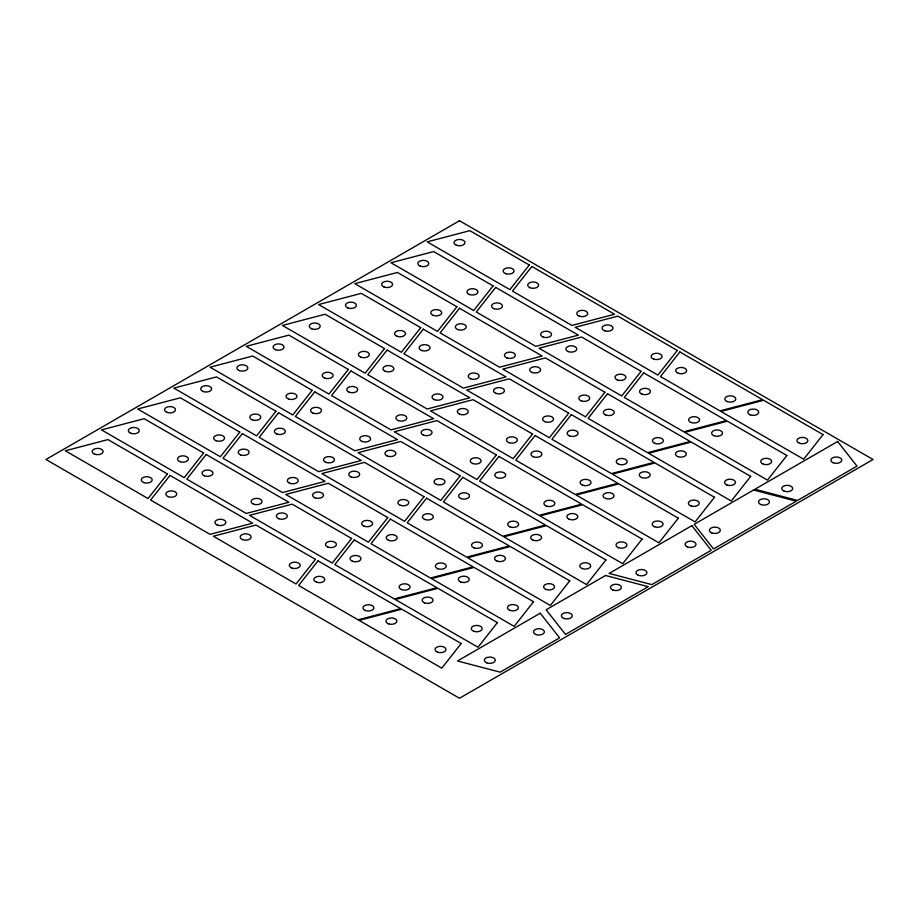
<?xml version="1.0" encoding="UTF-8"?>
<svg xmlns="http://www.w3.org/2000/svg" width="919" height="919" viewBox="0 0 919 919"><rect width="100%" height="100%" fill="white"/><g stroke="black" fill="none" stroke-linecap="round" stroke-linejoin="round"><path stroke-width="1.38" d="M167.419 473.917L148.028 498.535L65.318 450.781L107.971 439.592L167.419 473.917M170.004 475.399L150.613 500.028L210.06 534.353L252.714 523.152L170.004 475.399M203.604 453.021L184.214 477.639L101.504 429.885L144.157 418.696L203.604 453.021M206.189 454.514L186.798 479.132L246.246 513.457L288.899 502.268L206.189 454.514M239.79 432.125L220.399 456.754L137.689 409.001L180.342 397.801L239.79 432.125M242.375 433.619L222.984 458.248L282.432 492.561L325.085 481.372L242.375 433.619M275.976 411.241L256.585 435.859L173.875 388.105L216.528 376.916L275.976 411.241M278.56 412.734L259.169 437.352L318.617 471.677L361.27 460.476L278.56 412.734M312.161 390.345L292.77 414.963L210.06 367.209L252.714 356.021L312.161 390.345M314.746 391.839L295.355 416.456L354.803 450.781L397.456 439.592L314.746 391.839M348.347 369.449L328.956 394.079L246.246 346.325L288.899 335.136L348.347 369.449M350.932 370.943L331.541 395.572L390.989 429.885L433.642 418.696L350.932 370.943M384.533 348.565L365.142 373.183L282.432 325.429L325.085 314.241L384.533 348.565M387.117 350.059L367.726 374.676L427.174 409.001L469.827 397.801L387.117 350.059M420.718 327.669L401.327 352.287L318.617 304.545L361.27 293.345L420.718 327.669M423.303 329.163L403.912 353.781L463.36 388.105L506.013 376.916L423.303 329.163M456.904 306.774L437.513 331.403L354.803 283.649L397.456 272.461L456.904 306.774M459.489 308.267L440.098 332.896L499.545 367.209L542.199 356.021L459.489 308.267M493.089 285.889L473.699 310.507L390.989 262.754L433.642 251.565L493.089 285.889M495.674 287.383L476.283 312L535.731 346.325L578.384 335.136L495.674 287.383M529.275 264.994L509.884 289.623L427.174 241.869L469.827 230.669L529.275 264.994M531.86 266.487L512.469 291.105L571.917 325.429L614.57 314.241L531.86 266.487M315.435 559.372L296.056 583.99L213.346 536.248L255.987 525.048L315.435 559.372M318.02 560.866L298.641 585.483L358.088 619.808L400.73 608.619L318.02 560.866M351.621 538.477L332.241 563.106L249.531 515.352L292.173 504.163L351.621 538.477M354.206 539.97L334.826 564.599L394.274 598.912L436.916 587.723L354.206 539.97M387.807 517.592L368.427 542.21L285.717 494.456L328.359 483.268L387.807 517.592M390.391 519.086L371.012 543.703L430.46 578.028L473.101 566.839L390.391 519.086M423.992 496.697L404.613 521.314L321.903 473.572L364.544 462.372L423.992 496.697M426.577 498.19L407.197 522.808L466.645 557.132L509.287 545.943L426.577 498.19M460.178 475.801L440.798 500.43L358.088 452.676L400.73 441.488L460.178 475.801M462.762 477.294L443.383 501.923L502.831 536.248L545.472 525.048L462.762 477.294M496.363 454.916L476.984 479.534L394.274 431.781L436.916 420.592L496.363 454.916M498.948 456.41L479.569 481.028L539.016 515.352L581.658 504.163L498.948 456.41M532.549 434.021L513.17 458.65L430.46 410.896L473.101 399.696L532.549 434.021M535.134 435.514L515.754 460.132L575.202 494.456L617.844 483.268L535.134 435.514M568.735 413.136L549.355 437.754L466.645 390.001L509.287 378.812L568.735 413.136M571.319 414.618L551.94 439.248L611.388 473.572L654.029 462.372L571.319 414.618M604.92 392.241L585.541 416.858L502.831 369.105L545.472 357.916L604.92 392.241M607.505 393.734L588.126 418.352L647.573 452.676L690.215 441.488L607.505 393.734M641.106 371.345L621.726 395.974L539.016 348.221L581.658 337.032L641.106 371.345M643.691 372.838L624.311 397.467L683.759 431.781L726.401 420.592L643.691 372.838M677.292 350.461L657.912 375.078L575.202 327.325L617.844 316.136L677.292 350.461M679.876 351.954L660.497 376.572L719.945 410.896L762.586 399.696L679.876 351.954M461.189 643.518L441.809 668.147L359.099 620.394L401.741 609.205L461.189 643.518M497.374 622.634L477.995 647.252L395.285 599.498L437.926 588.309L497.374 622.634M533.56 601.738L514.181 626.356L431.471 578.614L474.112 567.414L533.56 601.738M569.746 580.842L550.366 605.472L467.656 557.718L510.298 546.529L569.746 580.842M605.931 559.958L586.552 584.576L503.842 536.822L546.483 525.634L605.931 559.958M642.117 539.062L622.737 563.692L540.027 515.938L582.669 504.738L642.117 539.062M678.302 518.167L658.923 542.796L576.213 495.042L618.855 483.853L678.302 518.167M714.488 497.282L695.109 521.9L612.399 474.147L655.04 462.958L714.488 497.282M750.674 476.387L731.294 501.016L648.584 453.262L691.226 442.062L750.674 476.387M786.859 455.502L767.48 480.12L684.77 432.367L727.411 421.178L786.859 455.502M823.045 434.607L803.665 459.224L720.956 411.471L763.597 400.282L823.045 434.607M459.5 220.744L45.95 459.5L459.5 698.256L873.05 459.5L459.5 220.744M540.211 613.214L457.501 660.968L500.143 672.157L559.591 637.832L540.211 613.214M605.564 575.478L546.116 609.802L565.507 634.42L648.217 586.667L605.564 575.478M691.846 525.668L609.136 573.422L651.778 584.61L711.226 550.286L691.846 525.668M753.614 489.999L694.167 524.324L713.558 548.942L796.268 501.188L753.614 489.999M837.623 441.499L754.913 489.253L797.554 500.441L857.002 466.128L837.623 441.499M401.534 589.596A5.48 3.171 0 0 0 410.081 587.207A5.48 3.171 0 0 0 402.212 584.128A5.48 3.171 0 0 0 401.534 589.596M352.425 561.245A5.48 3.171 0 0 0 360.972 558.855A5.48 3.171 0 0 0 353.103 555.777A5.48 3.171 0 0 0 352.425 561.245M327.876 547.069A5.48 3.171 0 0 0 336.411 544.68A5.48 3.171 0 0 0 328.554 541.601A5.48 3.171 0 0 0 327.876 547.069M278.767 518.718A5.48 3.171 0 0 0 287.302 516.317A5.48 3.171 0 0 0 279.445 513.25A5.48 3.171 0 0 0 278.767 518.718M130.739 433.263A5.48 3.171 0 0 0 139.286 430.862A5.48 3.171 0 0 0 131.417 427.783A5.48 3.171 0 0 0 130.739 433.263M180.181 461.729A5.48 3.171 0 0 0 188.406 458.995A5.48 3.171 0 0 0 180.181 456.249A5.48 3.171 0 0 0 180.181 461.729M204.409 475.789A5.48 3.171 0 0 0 212.944 473.388A5.48 3.171 0 0 0 205.086 470.321A5.48 3.171 0 0 0 204.409 475.789M253.518 504.14A5.48 3.171 0 0 0 262.053 501.74A5.48 3.171 0 0 0 254.195 498.672A5.48 3.171 0 0 0 253.518 504.14M473.963 631.342A5.48 3.171 0 0 0 482.188 628.596A5.48 3.171 0 0 0 473.963 625.862A5.48 3.171 0 0 0 473.963 631.342M424.521 602.864A5.48 3.171 0 0 0 433.056 600.475A5.48 3.171 0 0 0 425.198 597.396A5.48 3.171 0 0 0 424.521 602.864M473.905 547.816A5.48 3.171 0 0 0 482.452 545.427A5.48 3.171 0 0 0 474.583 542.348A5.48 3.171 0 0 0 473.905 547.816M424.796 519.465A5.48 3.171 0 0 0 433.343 517.064A5.48 3.171 0 0 0 425.474 513.997A5.48 3.171 0 0 0 424.796 519.465M400.247 505.289A5.48 3.171 0 0 0 408.783 502.888A5.48 3.171 0 0 0 400.925 499.821A5.48 3.171 0 0 0 400.247 505.289M351.138 476.938A5.48 3.171 0 0 0 359.674 474.537A5.48 3.171 0 0 0 351.816 471.47A5.48 3.171 0 0 0 351.138 476.938M203.444 391.597A5.48 3.171 0 0 0 211.669 388.852A5.48 3.171 0 0 0 203.444 386.106A5.48 3.171 0 0 0 203.444 391.597M252.22 419.822A5.48 3.171 0 0 0 260.766 417.433A5.48 3.171 0 0 0 252.897 414.354A5.48 3.171 0 0 0 252.22 419.822M276.78 434.009A5.48 3.171 0 0 0 285.315 431.608A5.48 3.171 0 0 0 277.458 428.53A5.48 3.171 0 0 0 276.78 434.009M325.889 462.36A5.48 3.171 0 0 0 334.424 459.959A5.48 3.171 0 0 0 326.567 456.892A5.48 3.171 0 0 0 325.889 462.36M546.001 589.435A5.48 3.171 0 0 0 554.536 587.046A5.48 3.171 0 0 0 546.679 583.967A5.48 3.171 0 0 0 546.001 589.435M497.225 561.199A5.48 3.171 0 0 0 505.45 558.465A5.48 3.171 0 0 0 497.225 555.719A5.48 3.171 0 0 0 497.225 561.199M546.277 506.036A5.48 3.171 0 0 0 554.823 503.635A5.48 3.171 0 0 0 546.954 500.568A5.48 3.171 0 0 0 546.277 506.036M497.168 477.685A5.48 3.171 0 0 0 505.714 475.284A5.48 3.171 0 0 0 497.845 472.217A5.48 3.171 0 0 0 497.168 477.685M472.619 463.509A5.48 3.171 0 0 0 481.154 461.108A5.48 3.171 0 0 0 473.296 458.041A5.48 3.171 0 0 0 472.619 463.509M423.51 435.147A5.48 3.171 0 0 0 432.045 432.757A5.48 3.171 0 0 0 424.187 429.678A5.48 3.171 0 0 0 423.51 435.147M275.482 349.691A5.48 3.171 0 0 0 284.028 347.29A5.48 3.171 0 0 0 276.159 344.223A5.48 3.171 0 0 0 275.482 349.691M324.591 378.042A5.48 3.171 0 0 0 333.137 375.653A5.48 3.171 0 0 0 325.269 372.574A5.48 3.171 0 0 0 324.591 378.042M349.151 392.218A5.48 3.171 0 0 0 357.686 389.828A5.48 3.171 0 0 0 349.829 386.75A5.48 3.171 0 0 0 349.151 392.218M398.26 420.569A5.48 3.171 0 0 0 406.795 418.179A5.48 3.171 0 0 0 398.938 415.101A5.48 3.171 0 0 0 398.26 420.569M618.372 547.655A5.48 3.171 0 0 0 626.907 545.254A5.48 3.171 0 0 0 619.05 542.187A5.48 3.171 0 0 0 618.372 547.655M569.263 519.304A5.48 3.171 0 0 0 577.798 516.903A5.48 3.171 0 0 0 569.941 513.836A5.48 3.171 0 0 0 569.263 519.304M618.648 464.256A5.48 3.171 0 0 0 627.195 461.855A5.48 3.171 0 0 0 619.326 458.788A5.48 3.171 0 0 0 618.648 464.256M569.539 435.893A5.48 3.171 0 0 0 578.085 433.504A5.48 3.171 0 0 0 570.217 430.425A5.48 3.171 0 0 0 569.539 435.893M544.99 421.718A5.48 3.171 0 0 0 553.525 419.328A5.48 3.171 0 0 0 545.668 416.25A5.48 3.171 0 0 0 544.99 421.718M495.881 393.366A5.48 3.171 0 0 0 504.416 390.977A5.48 3.171 0 0 0 496.559 387.898A5.48 3.171 0 0 0 495.881 393.366M347.853 307.911A5.48 3.171 0 0 0 356.4 305.51A5.48 3.171 0 0 0 348.531 302.443A5.48 3.171 0 0 0 347.853 307.911M396.962 336.262A5.48 3.171 0 0 0 405.509 333.861A5.48 3.171 0 0 0 397.64 330.794A5.48 3.171 0 0 0 396.962 336.262M421.855 350.553A5.48 3.171 0 0 0 430.069 347.819A5.48 3.171 0 0 0 421.855 345.073A5.48 3.171 0 0 0 421.855 350.553M470.631 378.789A5.48 3.171 0 0 0 479.167 376.399A5.48 3.171 0 0 0 471.309 373.321A5.48 3.171 0 0 0 470.631 378.789M691.077 505.99A5.48 3.171 0 0 0 699.302 503.244A5.48 3.171 0 0 0 691.077 500.51A5.48 3.171 0 0 0 691.077 505.99M641.967 477.639A5.48 3.171 0 0 0 650.192 474.893A5.48 3.171 0 0 0 641.967 472.159A5.48 3.171 0 0 0 641.967 477.639M691.019 422.464A5.48 3.171 0 0 0 699.566 420.075A5.48 3.171 0 0 0 691.697 416.996A5.48 3.171 0 0 0 691.019 422.464M641.91 394.113A5.48 3.171 0 0 0 650.457 391.724A5.48 3.171 0 0 0 642.588 388.645A5.48 3.171 0 0 0 641.91 394.113M617.361 379.938A5.48 3.171 0 0 0 625.896 377.548A5.48 3.171 0 0 0 618.039 374.47A5.48 3.171 0 0 0 617.361 379.938M568.252 351.586A5.48 3.171 0 0 0 576.787 349.186A5.48 3.171 0 0 0 568.93 346.118A5.48 3.171 0 0 0 568.252 351.586M420.224 266.119A5.48 3.171 0 0 0 428.771 263.73A5.48 3.171 0 0 0 420.902 260.651A5.48 3.171 0 0 0 420.224 266.119M469.333 294.482A5.48 3.171 0 0 0 477.88 292.081A5.48 3.171 0 0 0 470.011 289.014A5.48 3.171 0 0 0 469.333 294.482M493.894 308.658A5.48 3.171 0 0 0 502.429 306.257A5.48 3.171 0 0 0 494.571 303.19A5.48 3.171 0 0 0 493.894 308.658M543.003 337.009A5.48 3.171 0 0 0 551.538 334.608A5.48 3.171 0 0 0 543.68 331.541A5.48 3.171 0 0 0 543.003 337.009M763.448 464.21A5.48 3.171 0 0 0 771.673 461.464A5.48 3.171 0 0 0 763.448 458.73A5.48 3.171 0 0 0 763.448 464.21M714.006 435.732A5.48 3.171 0 0 0 722.541 433.343A5.48 3.171 0 0 0 714.683 430.264A5.48 3.171 0 0 0 714.006 435.732M727.205 401.58A5.48 3.171 0 0 0 735.751 399.179A5.48 3.171 0 0 0 727.882 396.112A5.48 3.171 0 0 0 727.205 401.58M678.429 373.344A5.48 3.171 0 0 0 686.654 370.598A5.48 3.171 0 0 0 678.429 367.864A5.48 3.171 0 0 0 678.429 373.344M653.547 359.042A5.48 3.171 0 0 0 662.082 356.652A5.48 3.171 0 0 0 654.225 353.574A5.48 3.171 0 0 0 653.547 359.042M604.771 330.817A5.48 3.171 0 0 0 612.996 328.072A5.48 3.171 0 0 0 604.771 325.326A5.48 3.171 0 0 0 604.771 330.817M456.41 245.235A5.48 3.171 0 0 0 464.957 242.834A5.48 3.171 0 0 0 457.088 239.767A5.48 3.171 0 0 0 456.41 245.235M505.852 273.701A5.48 3.171 0 0 0 514.077 270.967A5.48 3.171 0 0 0 505.852 268.222A5.48 3.171 0 0 0 505.852 273.701M530.079 287.762A5.48 3.171 0 0 0 538.614 285.372A5.48 3.171 0 0 0 530.757 282.294A5.48 3.171 0 0 0 530.079 287.762M579.188 316.113A5.48 3.171 0 0 0 587.723 313.724A5.48 3.171 0 0 0 579.866 310.645A5.48 3.171 0 0 0 579.188 316.113M799.633 443.314A5.48 3.171 0 0 0 807.858 440.58A5.48 3.171 0 0 0 799.633 437.835A5.48 3.171 0 0 0 799.633 443.314M750.191 414.848A5.48 3.171 0 0 0 758.726 412.447A5.48 3.171 0 0 0 750.869 409.38A5.48 3.171 0 0 0 750.191 414.848M784.148 491.125A5.48 3.171 0 0 0 792.683 488.736A5.48 3.171 0 0 0 784.826 485.657A5.48 3.171 0 0 0 784.148 491.125M833.257 462.774A5.48 3.171 0 0 0 841.793 460.385A5.48 3.171 0 0 0 833.935 457.306A5.48 3.171 0 0 0 833.257 462.774M654.833 443.36A5.48 3.171 0 0 0 663.38 440.959A5.48 3.171 0 0 0 655.511 437.892A5.48 3.171 0 0 0 654.833 443.36M605.724 415.009A5.48 3.171 0 0 0 614.271 412.608A5.48 3.171 0 0 0 606.402 409.541A5.48 3.171 0 0 0 605.724 415.009M581.176 400.833A5.48 3.171 0 0 0 589.711 398.432A5.48 3.171 0 0 0 581.853 395.365A5.48 3.171 0 0 0 581.176 400.833M532.067 372.482A5.48 3.171 0 0 0 540.602 370.081A5.48 3.171 0 0 0 532.744 367.014A5.48 3.171 0 0 0 532.067 372.482M384.039 287.015A5.48 3.171 0 0 0 392.585 284.626A5.48 3.171 0 0 0 384.716 281.547A5.48 3.171 0 0 0 384.039 287.015M433.148 315.366A5.48 3.171 0 0 0 441.694 312.977A5.48 3.171 0 0 0 433.825 309.898A5.48 3.171 0 0 0 433.148 315.366M457.708 329.542A5.48 3.171 0 0 0 466.243 327.153A5.48 3.171 0 0 0 458.386 324.074A5.48 3.171 0 0 0 457.708 329.542M506.817 357.893A5.48 3.171 0 0 0 515.352 355.504A5.48 3.171 0 0 0 507.495 352.425A5.48 3.171 0 0 0 506.817 357.893M726.929 484.979A5.48 3.171 0 0 0 735.464 482.578A5.48 3.171 0 0 0 727.607 479.511A5.48 3.171 0 0 0 726.929 484.979M677.82 456.628A5.48 3.171 0 0 0 686.355 454.227A5.48 3.171 0 0 0 678.498 451.16A5.48 3.171 0 0 0 677.82 456.628M582.462 485.14A5.48 3.171 0 0 0 591.009 482.751A5.48 3.171 0 0 0 583.14 479.672A5.48 3.171 0 0 0 582.462 485.14M533.353 456.789A5.48 3.171 0 0 0 541.9 454.4A5.48 3.171 0 0 0 534.031 451.321A5.48 3.171 0 0 0 533.353 456.789M508.804 442.613A5.48 3.171 0 0 0 517.34 440.212A5.48 3.171 0 0 0 509.482 437.145A5.48 3.171 0 0 0 508.804 442.613M459.695 414.262A5.48 3.171 0 0 0 468.231 411.861A5.48 3.171 0 0 0 460.373 408.794A5.48 3.171 0 0 0 459.695 414.262M311.667 328.795A5.48 3.171 0 0 0 320.214 326.406A5.48 3.171 0 0 0 312.345 323.327A5.48 3.171 0 0 0 311.667 328.795M360.776 357.158A5.48 3.171 0 0 0 369.323 354.757A5.48 3.171 0 0 0 361.454 351.678A5.48 3.171 0 0 0 360.776 357.158M385.337 371.333A5.48 3.171 0 0 0 393.872 368.933A5.48 3.171 0 0 0 386.014 365.865A5.48 3.171 0 0 0 385.337 371.333M434.446 399.685A5.48 3.171 0 0 0 442.981 397.284A5.48 3.171 0 0 0 435.124 394.217A5.48 3.171 0 0 0 434.446 399.685M654.558 526.759A5.48 3.171 0 0 0 663.093 524.37A5.48 3.171 0 0 0 655.236 521.291A5.48 3.171 0 0 0 654.558 526.759M605.782 498.535A5.48 3.171 0 0 0 614.007 495.789A5.48 3.171 0 0 0 605.782 493.043A5.48 3.171 0 0 0 605.782 498.535M510.091 526.932A5.48 3.171 0 0 0 518.638 524.531A5.48 3.171 0 0 0 510.769 521.452A5.48 3.171 0 0 0 510.091 526.932M460.982 498.569A5.48 3.171 0 0 0 469.529 496.18A5.48 3.171 0 0 0 461.66 493.101A5.48 3.171 0 0 0 460.982 498.569M436.433 484.393A5.48 3.171 0 0 0 444.968 482.004A5.48 3.171 0 0 0 437.111 478.925A5.48 3.171 0 0 0 436.433 484.393M387.324 456.042A5.48 3.171 0 0 0 395.859 453.653A5.48 3.171 0 0 0 388.002 450.574A5.48 3.171 0 0 0 387.324 456.042M239.296 370.587A5.48 3.171 0 0 0 247.843 368.186A5.48 3.171 0 0 0 239.974 365.119A5.48 3.171 0 0 0 239.296 370.587M288.405 398.938A5.48 3.171 0 0 0 296.952 396.537A5.48 3.171 0 0 0 289.083 393.47A5.48 3.171 0 0 0 288.405 398.938M312.965 413.113A5.48 3.171 0 0 0 321.501 410.713A5.48 3.171 0 0 0 313.643 407.645A5.48 3.171 0 0 0 312.965 413.113M362.075 441.465A5.48 3.171 0 0 0 370.61 439.064A5.48 3.171 0 0 0 362.752 435.997A5.48 3.171 0 0 0 362.075 441.465M582.187 568.551A5.48 3.171 0 0 0 590.722 566.15A5.48 3.171 0 0 0 582.864 563.071A5.48 3.171 0 0 0 582.187 568.551M533.077 540.188A5.48 3.171 0 0 0 541.613 537.799A5.48 3.171 0 0 0 533.755 534.72A5.48 3.171 0 0 0 533.077 540.188M437.72 568.712A5.48 3.171 0 0 0 446.266 566.311A5.48 3.171 0 0 0 438.397 563.244A5.48 3.171 0 0 0 437.72 568.712M388.611 540.361A5.48 3.171 0 0 0 397.157 537.96A5.48 3.171 0 0 0 389.288 534.892A5.48 3.171 0 0 0 388.611 540.361M364.062 526.185A5.48 3.171 0 0 0 372.597 523.784A5.48 3.171 0 0 0 364.74 520.705A5.48 3.171 0 0 0 364.062 526.185M314.953 497.822A5.48 3.171 0 0 0 323.488 495.433A5.48 3.171 0 0 0 315.631 492.354A5.48 3.171 0 0 0 314.953 497.822M166.925 412.367A5.48 3.171 0 0 0 175.472 409.966A5.48 3.171 0 0 0 167.603 406.899A5.48 3.171 0 0 0 166.925 412.367M216.034 440.718A5.48 3.171 0 0 0 224.581 438.329A5.48 3.171 0 0 0 216.712 435.25A5.48 3.171 0 0 0 216.034 440.718M240.594 454.894A5.48 3.171 0 0 0 249.129 452.504A5.48 3.171 0 0 0 241.272 449.425A5.48 3.171 0 0 0 240.594 454.894M289.703 483.245A5.48 3.171 0 0 0 298.238 480.855A5.48 3.171 0 0 0 290.381 477.777A5.48 3.171 0 0 0 289.703 483.245M509.815 610.331A5.48 3.171 0 0 0 518.35 607.93A5.48 3.171 0 0 0 510.493 604.863A5.48 3.171 0 0 0 509.815 610.331M460.706 581.98A5.48 3.171 0 0 0 469.241 579.579A5.48 3.171 0 0 0 461.384 576.512A5.48 3.171 0 0 0 460.706 581.98M365.348 610.492A5.48 3.171 0 0 0 373.895 608.102A5.48 3.171 0 0 0 366.026 605.024A5.48 3.171 0 0 0 365.348 610.492M316.573 582.255A5.48 3.171 0 0 0 324.798 579.521A5.48 3.171 0 0 0 316.573 576.776A5.48 3.171 0 0 0 316.573 582.255M291.691 567.965A5.48 3.171 0 0 0 300.226 565.564A5.48 3.171 0 0 0 292.368 562.497A5.48 3.171 0 0 0 291.691 567.965M242.582 539.614A5.48 3.171 0 0 0 251.117 537.213A5.48 3.171 0 0 0 243.259 534.146A5.48 3.171 0 0 0 242.582 539.614M94.554 454.147A5.48 3.171 0 0 0 103.1 451.757A5.48 3.171 0 0 0 95.231 448.679A5.48 3.171 0 0 0 94.554 454.147M143.996 482.624A5.48 3.171 0 0 0 152.221 479.879A5.48 3.171 0 0 0 143.996 477.133A5.48 3.171 0 0 0 143.996 482.624M168.223 496.674A5.48 3.171 0 0 0 176.758 494.284A5.48 3.171 0 0 0 168.901 491.205A5.48 3.171 0 0 0 168.223 496.674M217.332 525.036A5.48 3.171 0 0 0 225.867 522.635A5.48 3.171 0 0 0 218.01 519.557A5.48 3.171 0 0 0 217.332 525.036M437.444 652.111A5.48 3.171 0 0 0 445.979 649.722A5.48 3.171 0 0 0 438.122 646.643A5.48 3.171 0 0 0 437.444 652.111M388.668 623.875A5.48 3.171 0 0 0 396.893 621.141A5.48 3.171 0 0 0 388.668 618.395A5.48 3.171 0 0 0 388.668 623.875M711.777 532.917A5.48 3.171 0 0 0 720.312 530.516A5.48 3.171 0 0 0 712.455 527.449A5.48 3.171 0 0 0 711.777 532.917M761.219 504.68A5.48 3.171 0 0 0 769.444 501.935A5.48 3.171 0 0 0 761.219 499.201A5.48 3.171 0 0 0 761.219 504.68M638.372 575.294A5.48 3.171 0 0 0 646.907 572.893A5.48 3.171 0 0 0 639.05 569.826A5.48 3.171 0 0 0 638.372 575.294M687.481 546.943A5.48 3.171 0 0 0 696.016 544.542A5.48 3.171 0 0 0 688.159 541.475A5.48 3.171 0 0 0 687.481 546.943M563.726 618.395A5.48 3.171 0 0 0 572.261 615.994A5.48 3.171 0 0 0 564.404 612.927A5.48 3.171 0 0 0 563.726 618.395M612.835 590.032A5.48 3.171 0 0 0 621.37 587.643A5.48 3.171 0 0 0 613.513 584.564A5.48 3.171 0 0 0 612.835 590.032M536.179 634.604A5.48 3.171 0 0 0 544.404 631.87A5.48 3.171 0 0 0 536.179 629.124A5.48 3.171 0 0 0 536.179 634.604M486.737 662.84A5.48 3.171 0 0 0 495.284 660.439A5.48 3.171 0 0 0 487.415 657.372A5.48 3.171 0 0 0 486.737 662.84"/></g></svg>
